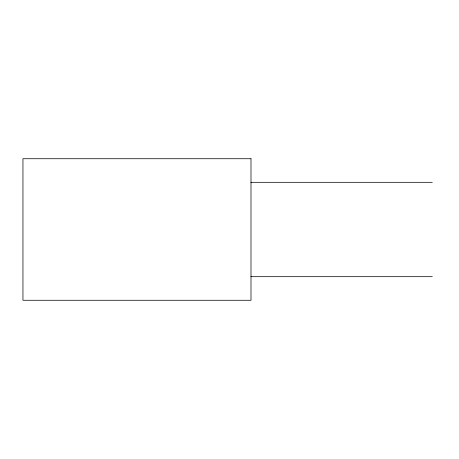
<?xml version="1.0" encoding="UTF-8"?>
<svg xmlns="http://www.w3.org/2000/svg" width="459" height="459" viewBox="0 0 459 459"><rect width="100%" height="100%" fill="white"/><g stroke="black" fill="none" stroke-linecap="round" stroke-linejoin="round"><path stroke-width="0.69" d="M250.878 182.321L432.309 182.321M250.878 276.679L432.309 276.679M250.993 158.728L22.95 158.728L22.95 300.272L250.993 300.272L250.993 158.728"/></g></svg>
